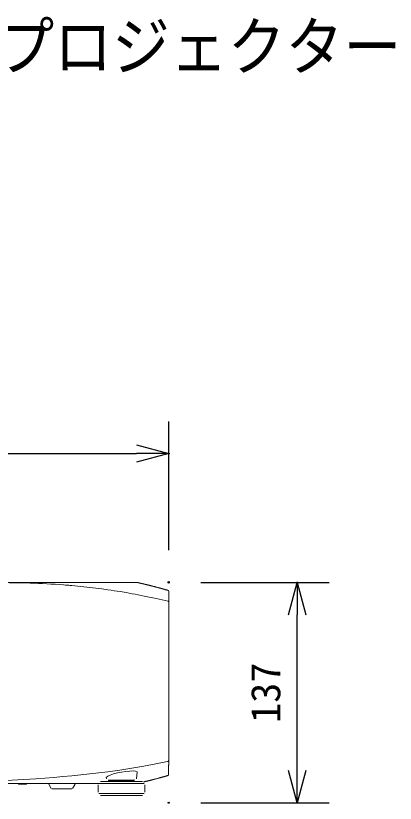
# Model space of a CAD drawing. Units: millimetres, scale not verified. Extents: x -63 to 62, y -57 to 57.
# Drawn here: x -16.32 to 7.31, y 7.75 to 56.75 of the extents above; entities that cross this region are included whole.
import ezdxf
from ezdxf.enums import TextEntityAlignment as Align

# ---------------------------------------------------------------- set-up
doc = ezdxf.new("R2010")
doc.units = ezdxf.units.MM
doc.header["$LTSCALE"] = 0.125
doc.header["$PDMODE"] = 32
doc.header["$PDSIZE"] = 0.0625
for name, color, linetype in [('0-0_0', 7, 'Continuous'), ('0-1_DEFPOINTS', 7, 'Continuous'), ('0-3_MOJI1', 7, 'Continuous'), ('0-5_SUNPO', 7, 'Continuous')]:
    doc.layers.add(name, color=color, linetype=linetype)
doc.layers.add('0-4_GAIKEI', color=1, linetype='Continuous', lineweight=18)
doc.styles.add('ＭＳ ゴシック', font='')
doc.styles.get('ＭＳ ゴシック').set_extended_font_data('MS Gothic')

# ---------------------------------------------------------------- blocks, each defined once
blk = doc.blocks.new('_OPEN30')
at = {"layer": '0-0_0'}
blk.add_line((0, 0), (-1, 0), dxfattribs=at)
blk.add_lwpolyline([(-1, 0.26795), (0, 0), (-1, -0.26795)], dxfattribs=at)
blk = doc.blocks.new('D6')
at = {"layer": '0-1_DEFPOINTS'}
for p in [(-10.1261, 20.0255), (-2.1261, 20.0255), (-10.1261, 6.3255)]:
    blk.add_point(p, dxfattribs=at)
at = {"layer": '0-5_SUNPO'}
for p, q in [((-8.1261, 20.0255), (-0.1261, 20.0255)), ((-2.1261, 8.3255), (-2.1261, 18.0255)), ((-8.1261, 6.3255), (-0.1261, 6.3255))]:
    blk.add_line(p, q, dxfattribs=at)
at = {"layer": '0-5_SUNPO', "xscale": 2, "yscale": 2}
for p, rotation in [((-2.1261, 20.0255), 90), ((-2.1261, 6.3255), 270)]:
    blk.add_blockref('_OPEN30', p, dxfattribs=dict(at, rotation=rotation))
at = {"layer": '0-5_SUNPO', "style": 'ＭＳ ゴシック'}
blk.add_text('137', height=1.833, rotation=90, dxfattribs=at).set_placement((-2.6261, 11.3005), align=Align.BOTTOM_LEFT)
blk = doc.blocks.new('D5')
at = {"layer": '0-1_DEFPOINTS'}
for p in [(-10.1261, 28.0493), (-10.1261, 20.0493)]:
    blk.add_point(p, dxfattribs=at)
at = {"layer": '0-5_SUNPO'}
for p, q in [((-10.1261, 22.0493), (-10.1261, 30.0493)), ((-53.6201, 28.0493), (-12.1261, 28.0493))]:
    blk.add_line(p, q, dxfattribs=at)
at = {"layer": '0-5_SUNPO', "xscale": 2, "yscale": 2}
blk.add_blockref('_OPEN30', (-10.1261, 28.0493), dxfattribs=at)

msp = doc.modelspace()

# ---------------------------------------------------------------- linework, layer by layer
at = {"layer": '0-4_GAIKEI', "color": 7}
for p, q in [((-8.7391, 21.4843), (-8.7469, 21.486)), ((-6.8476, 9.4746), (-6.8819, 9.4651)), ((-6.8476, 9.4746), (-6.8819, 9.4651)), ((-31.9471, 8.9863), (-11.1586, 8.9863))]:
    msp.add_line(p, q, dxfattribs=at)
at = {"layer": '0-4_GAIKEI'}
for p, q in [((-10.6823, 9.3604), (-10.6744, 9.2702)), ((-10.6823, 9.3604), (-10.6744, 9.2702)), ((-8.7989, 9.2702), (-8.7608, 9.706)), ((-8.7989, 9.2702), (-8.7608, 9.706)), ((-16.1505, 8.9863), (-16.1445, 8.9463)), ((-16.1505, 8.9863), (-16.1445, 8.9463)), ((-15.8944, 8.9463), (-16.1445, 8.9463)), ((-15.8944, 8.9463), (-16.1445, 8.9463)), ((-15.8944, 8.9863), (-15.8944, 8.9463)), ((-15.8944, 8.9863), (-15.8944, 8.9463)), ((-15.6453, 8.949), (-15.8944, 8.9463)), ((-15.6392, 8.9889), (-15.6453, 8.949)), ((-14.2631, 8.9388), (-14.1101, 8.674)), ((-14.2631, 8.9388), (-14.1101, 8.674)), ((-12.7816, 8.674), (-12.6285, 8.9388)), ((-12.7816, 8.674), (-12.6285, 8.9388)), ((-11.1863, 8.8996), (-11.1863, 8.4477)), ((-10.4965, 9.1317), (-10.4965, 9.1224)), ((-10.4965, 9.1317), (-10.4965, 9.1224)), ((-10.4922, 9.1324), (-10.4866, 9.1333)), ((-10.4922, 9.1324), (-10.4866, 9.1333)), ((-10.4922, 9.1324), (-10.4922, 9.1322)), ((-10.4922, 9.1324), (-10.4922, 9.1322)), ((-8.9869, 9.1226), (-8.9869, 9.1481)), ((-8.432, 9.1129), (-8.9869, 9.1226)), ((-8.287, 8.4477), (-8.287, 8.8996)), ((-13.8047, 8.649), (-13.8047, 8.639)), ((-13.0868, 8.639), (-13.0868, 8.649))]:
    msp.add_line(p, q, dxfattribs=at)
at = {"layer": '0-4_GAIKEI', "color": 7}
for points in [[(-20.522, 21.4833), (-19.0514, 21.4833), (-17.6048, 21.4833), (-16.182, 21.4833)], [(-16.182, 21.4833), (-15.4139, 21.486), (-14.6775, 21.486), (-13.9738, 21.486), (-13.3817, 21.486), (-12.8274, 21.486)], [(-12.8274, 21.486), (-12.4688, 21.486), (-12.1282, 21.486), (-11.5099, 21.486), (-10.9528, 21.486), (-10.4544, 21.486), (-10.0247, 21.486), (-9.6662, 21.486), (-9.381, 21.486), (-9.1731, 21.486), (-9.0396, 21.486), (-8.8449, 21.486), (-8.7541, 21.486), (-8.7487, 21.486), (-8.7469, 21.486)], [(-8.5284, 21.4354), (-8.5353, 21.437), (-8.5416, 21.4383), (-8.5483, 21.4401), (-8.5547, 21.4414), (-8.5636, 21.4435), (-8.572, 21.4454), (-8.5806, 21.4475), (-8.5888, 21.4494), (-8.5972, 21.4512), (-8.6049, 21.453), (-8.613, 21.455), (-8.6206, 21.4568), (-8.6285, 21.4585), (-8.6361, 21.4602), (-8.6437, 21.4621), (-8.6509, 21.4638), (-8.6582, 21.4654), (-8.6652, 21.4669), (-8.6723, 21.4688), (-8.679, 21.4702), (-8.6857, 21.4717), (-8.6923, 21.4733), (-8.6985, 21.4747), (-8.7046, 21.4762), (-8.7107, 21.4776), (-8.7165, 21.479), (-8.7226, 21.4804), (-8.7282, 21.4816), (-8.7339, 21.4829), (-8.7393, 21.4843)], [(-8.3217, 21.3872), (-8.3314, 21.3896), (-8.3366, 21.3908), (-8.3416, 21.3918), (-8.347, 21.393), (-8.3522, 21.3942), (-8.3575, 21.3958), (-8.363, 21.397), (-8.3684, 21.3982), (-8.3739, 21.3994), (-8.379, 21.4006), (-8.3842, 21.4018), (-8.3887, 21.403), (-8.3931, 21.4041), (-8.3956, 21.4046), (-8.3979, 21.4051), (-8.4002, 21.4056), (-8.4025, 21.4061), (-8.4054, 21.4068), (-8.4083, 21.4075), (-8.4118, 21.4084), (-8.4153, 21.4091), (-8.4196, 21.4103), (-8.4238, 21.4111), (-8.4284, 21.4122), (-8.433, 21.4134), (-8.4374, 21.4142), (-8.4418, 21.4153), (-8.4462, 21.4163), (-8.4505, 21.4175), (-8.4596, 21.4196), (-8.4686, 21.4216), (-8.4769, 21.4235), (-8.4853, 21.4256), (-8.4929, 21.4273), (-8.5007, 21.429), (-8.5077, 21.4306), (-8.5148, 21.4323), (-8.5217, 21.4339), (-8.5284, 21.4354)], [(-7.784, 21.2551), (-7.8035, 21.2601), (-7.823, 21.2651), (-7.8427, 21.2703), (-7.8625, 21.2751), (-7.8826, 21.2802), (-7.9027, 21.2854), (-7.9221, 21.2901), (-7.9413, 21.2951), (-7.9597, 21.2997), (-7.978, 21.3042), (-7.9951, 21.3085), (-8.012, 21.3126), (-8.0281, 21.3166), (-8.0441, 21.3204), (-8.0593, 21.3242), (-8.0743, 21.3278), (-8.0884, 21.3314), (-8.1025, 21.3347), (-8.1173, 21.3384), (-8.1321, 21.3419), (-8.1457, 21.3453), (-8.1593, 21.3484), (-8.1717, 21.3515), (-8.1838, 21.3545), (-8.1951, 21.357), (-8.2058, 21.3598), (-8.2156, 21.362), (-8.2247, 21.3641), (-8.2331, 21.3663), (-8.2413, 21.3682), (-8.2496, 21.3701), (-8.2577, 21.372), (-8.2664, 21.3743), (-8.275, 21.3762), (-8.2841, 21.3782), (-8.293, 21.3805), (-8.3025, 21.3827), (-8.3118, 21.3849), (-8.3217, 21.3872)], [(-7.2564, 21.1144), (-7.2576, 21.1147), (-7.2588, 21.1151), (-7.2603, 21.1154), (-7.2612, 21.1159), (-7.2622, 21.1161), (-7.2637, 21.1166), (-7.265, 21.117), (-7.2666, 21.1173), (-7.2682, 21.1178), (-7.2726, 21.119), (-7.277, 21.1203), (-7.2829, 21.1216), (-7.2886, 21.1234), (-7.2957, 21.1252), (-7.3027, 21.1271), (-7.3111, 21.1294), (-7.3195, 21.132), (-7.3292, 21.1345), (-7.3389, 21.1371), (-7.3498, 21.1402), (-7.361, 21.1432), (-7.3731, 21.1466), (-7.3855, 21.1499), (-7.3991, 21.1535), (-7.4126, 21.1571), (-7.4264, 21.1609), (-7.4403, 21.1647), (-7.4545, 21.1685), (-7.4687, 21.1723), (-7.4978, 21.18), (-7.5272, 21.1879), (-7.5575, 21.1959), (-7.5879, 21.2041), (-7.6193, 21.2124), (-7.6511, 21.2207), (-7.6835, 21.2293), (-7.7165, 21.2377), (-7.7502, 21.2463), (-7.784, 21.2551)], [(-6.8339, 20.9964), (-6.837, 20.9969), (-6.8406, 20.9978), (-6.8608, 21.0037), (-6.8811, 21.0095), (-6.9004, 21.0149), (-6.9196, 21.0202), (-6.9377, 21.0254), (-6.9559, 21.0305), (-6.973, 21.0355), (-6.9901, 21.0402), (-7.0062, 21.0448), (-7.0224, 21.0493), (-7.0374, 21.0536), (-7.0525, 21.0579), (-7.0678, 21.062), (-7.0833, 21.0663), (-7.0975, 21.0703), (-7.1116, 21.0743), (-7.1245, 21.0779), (-7.1373, 21.0815), (-7.149, 21.0846), (-7.1607, 21.088), (-7.1708, 21.0908), (-7.1813, 21.0936), (-7.1899, 21.0961), (-7.1986, 21.0986), (-7.2061, 21.1006), (-7.2137, 21.1027), (-7.2201, 21.1044), (-7.2264, 21.1061), (-7.2317, 21.1077), (-7.237, 21.1092), (-7.241, 21.1103), (-7.2453, 21.1115), (-7.2482, 21.1123), (-7.2514, 21.113), (-7.2532, 21.1135), (-7.255, 21.1141), (-7.2564, 21.1144)], [(-6.8339, 20.9964), (-6.8074, 20.9785), (-6.7974, 20.9484)], [(-6.7974, 20.9484), (-6.7974, 19.9137), (-6.7974, 19.761), (-6.7974, 19.5617), (-6.7974, 19.321), (-6.7974, 19.0464), (-6.7974, 18.7433), (-6.7974, 18.5811), (-6.7974, 18.4142), (-6.7974, 18.246), (-6.7974, 18.0767), (-6.7974, 17.3897), (-6.7974, 16.6868), (-6.7974, 15.9671), (-6.7974, 15.2376)], [(-6.7974, 15.2376), (-6.7974, 13.8313), (-6.7974, 12.4692), (-6.7974, 12.3034), (-6.7974, 12.1393), (-6.7974, 11.9762), (-6.7974, 11.8165), (-6.7974, 11.5129), (-6.7974, 11.235), (-6.7974, 10.9179), (-6.7974, 10.6675), (-6.7974, 10.4881)], [(-6.7974, 10.91), (-6.7974, 10.8716), (-6.7974, 10.8334), (-6.7974, 10.796), (-6.7974, 10.7584), (-6.7974, 10.5483), (-6.7974, 10.3382)], [(-6.7974, 10.91), (-6.7974, 10.8716), (-6.7974, 10.8334), (-6.7974, 10.796), (-6.7974, 10.7584), (-6.7974, 10.5483), (-6.7974, 10.3382)], [(-6.7974, 10.3382), (-6.7976, 10.2973), (-6.7977, 10.2613), (-6.7979, 10.2452), (-6.7979, 10.2304), (-6.7981, 10.2168), (-6.7981, 10.2041), (-6.7982, 10.1922), (-6.7982, 10.1805), (-6.7984, 10.1691), (-6.7984, 10.1578), (-6.7986, 10.1359), (-6.7988, 10.1149)], [(-6.7974, 10.3382), (-6.7976, 10.2973), (-6.7977, 10.2613), (-6.7979, 10.2452), (-6.7979, 10.2304), (-6.7981, 10.2168), (-6.7981, 10.2041), (-6.7982, 10.1922), (-6.7982, 10.1805), (-6.7984, 10.1691), (-6.7984, 10.1578), (-6.7986, 10.1359), (-6.7988, 10.1149)], [(-6.7988, 10.1149), (-6.7995, 10.0326), (-6.8003, 9.9651), (-6.8011, 9.9041), (-6.8018, 9.8467), (-6.805, 9.6649)], [(-6.7988, 10.1149), (-6.7995, 10.0326), (-6.8003, 9.9651), (-6.8011, 9.9041), (-6.8018, 9.8467), (-6.805, 9.6649)], [(-7.8232, 9.2097), (-7.8085, 9.2135), (-7.7941, 9.2171), (-7.7794, 9.2209), (-7.7651, 9.2245), (-7.7505, 9.2285), (-7.7362, 9.2319), (-7.7217, 9.2359), (-7.7077, 9.2395), (-7.6932, 9.2433), (-7.679, 9.2469), (-7.6504, 9.2543), (-7.6216, 9.2619), (-7.5922, 9.2697), (-7.5627, 9.2774), (-7.5241, 9.2879), (-7.4856, 9.2981), (-7.4458, 9.3089), (-7.4061, 9.3196), (-7.3955, 9.3224), (-7.385, 9.3253), (-7.3742, 9.3282), (-7.3636, 9.3311), (-7.3529, 9.3341), (-7.3419, 9.337), (-7.3313, 9.3399), (-7.3207, 9.3427), (-7.3116, 9.3454), (-7.3022, 9.3478), (-7.2945, 9.3499), (-7.2867, 9.3521), (-7.2812, 9.3537), (-7.2758, 9.3551), (-7.2714, 9.3563), (-7.2672, 9.3575), (-7.2638, 9.3583), (-7.2605, 9.3592), (-7.2583, 9.3601), (-7.2561, 9.3606), (-7.2553, 9.3609)], [(-7.8232, 9.2097), (-7.8085, 9.2135), (-7.7941, 9.2171), (-7.7794, 9.2209), (-7.7651, 9.2245), (-7.7505, 9.2285), (-7.7362, 9.2319), (-7.7217, 9.2359), (-7.7077, 9.2395), (-7.6932, 9.2433), (-7.679, 9.2469), (-7.6504, 9.2543), (-7.6216, 9.2619), (-7.5922, 9.2697), (-7.5627, 9.2774), (-7.5241, 9.2879), (-7.4856, 9.2981), (-7.4458, 9.3089), (-7.4061, 9.3196), (-7.3955, 9.3224), (-7.385, 9.3253), (-7.3742, 9.3282), (-7.3636, 9.3311), (-7.3529, 9.3341), (-7.3419, 9.337), (-7.3313, 9.3399), (-7.3207, 9.3427), (-7.3116, 9.3454), (-7.3022, 9.3478), (-7.2945, 9.3499), (-7.2867, 9.3521), (-7.2812, 9.3537), (-7.2758, 9.3551), (-7.2714, 9.3563), (-7.2672, 9.3575), (-7.2638, 9.3583), (-7.2605, 9.3592), (-7.2583, 9.3601), (-7.2561, 9.3606), (-7.2553, 9.3609)], [(-7.2553, 9.3609), (-7.2544, 9.3611), (-7.2531, 9.3614), (-7.2514, 9.3618), (-7.2492, 9.3625), (-7.247, 9.363), (-7.244, 9.3639), (-7.2408, 9.3647), (-7.2371, 9.3657), (-7.2334, 9.367), (-7.2289, 9.3682), (-7.2243, 9.3694), (-7.219, 9.3707), (-7.2135, 9.3723), (-7.2075, 9.374), (-7.2014, 9.3757), (-7.1925, 9.3781), (-7.1836, 9.3806), (-7.1733, 9.3835), (-7.1633, 9.3862), (-7.1518, 9.3895), (-7.1403, 9.3926), (-7.1277, 9.3962), (-7.1149, 9.3997), (-7.101, 9.4036), (-7.0871, 9.4074), (-7.0719, 9.4119), (-7.0567, 9.416), (-7.0404, 9.4207), (-7.0238, 9.4252), (-7.0077, 9.4298), (-6.9916, 9.4345), (-6.9744, 9.4391), (-6.9571, 9.4441), (-6.9389, 9.4493), (-6.9206, 9.4543), (-6.9014, 9.4598), (-6.882, 9.4653), (-6.8645, 9.4703), (-6.8469, 9.4751)], [(-7.2553, 9.3609), (-7.2544, 9.3611), (-7.2531, 9.3614), (-7.2514, 9.3618), (-7.2492, 9.3625), (-7.247, 9.363), (-7.244, 9.3639), (-7.2408, 9.3647), (-7.2371, 9.3657), (-7.2334, 9.367), (-7.2289, 9.3682), (-7.2243, 9.3694), (-7.219, 9.3707), (-7.2135, 9.3723), (-7.2075, 9.374), (-7.2014, 9.3757), (-7.1925, 9.3781), (-7.1836, 9.3806), (-7.1733, 9.3835), (-7.1633, 9.3862), (-7.1518, 9.3895), (-7.1403, 9.3926), (-7.1277, 9.3962), (-7.1149, 9.3997), (-7.101, 9.4036), (-7.0871, 9.4074), (-7.0719, 9.4119), (-7.0567, 9.416), (-7.0404, 9.4207), (-7.0238, 9.4252), (-7.0077, 9.4298), (-6.9916, 9.4345), (-6.9744, 9.4391), (-6.9571, 9.4441), (-6.9389, 9.4493), (-6.9206, 9.4543), (-6.9014, 9.4598), (-6.882, 9.4653), (-6.8645, 9.4703), (-6.8469, 9.4751)], [(-6.8472, 9.4748), (-6.8466, 9.4749), (-6.8437, 9.4758), (-6.8411, 9.477), (-6.8386, 9.4782), (-6.8361, 9.4794), (-6.8341, 9.4808), (-6.8321, 9.482), (-6.8302, 9.4834), (-6.8284, 9.4849), (-6.8268, 9.4865), (-6.8254, 9.4878), (-6.824, 9.4892), (-6.8228, 9.4906), (-6.8215, 9.4922), (-6.8205, 9.4935), (-6.8196, 9.4949), (-6.8187, 9.4963), (-6.8178, 9.4975), (-6.8171, 9.499), (-6.8162, 9.5002), (-6.8157, 9.5015), (-6.8152, 9.5028), (-6.8146, 9.5039), (-6.8141, 9.5052), (-6.8136, 9.5064), (-6.8132, 9.5077), (-6.8129, 9.5087), (-6.8125, 9.5099), (-6.8122, 9.5109), (-6.812, 9.512), (-6.8117, 9.513), (-6.8115, 9.5144), (-6.8113, 9.5154), (-6.8109, 9.5166), (-6.8107, 9.5178), (-6.8106, 9.5192), (-6.8104, 9.5206), (-6.81, 9.5228), (-6.8099, 9.5249)], [(-6.8472, 9.4748), (-6.8466, 9.4749), (-6.8437, 9.4758), (-6.8411, 9.477), (-6.8386, 9.4782), (-6.8361, 9.4794), (-6.8341, 9.4808), (-6.8321, 9.482), (-6.8302, 9.4834), (-6.8284, 9.4849), (-6.8268, 9.4865), (-6.8254, 9.4878), (-6.824, 9.4892), (-6.8228, 9.4906), (-6.8215, 9.4922), (-6.8205, 9.4935), (-6.8196, 9.4949), (-6.8187, 9.4963), (-6.8178, 9.4975), (-6.8171, 9.499), (-6.8162, 9.5002), (-6.8157, 9.5015), (-6.8152, 9.5028), (-6.8146, 9.5039), (-6.8141, 9.5052), (-6.8136, 9.5064), (-6.8132, 9.5077), (-6.8129, 9.5087), (-6.8125, 9.5099), (-6.8122, 9.5109), (-6.812, 9.512), (-6.8117, 9.513), (-6.8115, 9.5144), (-6.8113, 9.5154), (-6.8109, 9.5166), (-6.8107, 9.5178), (-6.8106, 9.5192), (-6.8104, 9.5206), (-6.81, 9.5228), (-6.8099, 9.5249)], [(-6.8099, 9.5249), (-6.8097, 9.5276), (-6.8094, 9.5306), (-6.8092, 9.5333), (-6.809, 9.5366), (-6.8088, 9.5397), (-6.8087, 9.5428), (-6.8085, 9.5466), (-6.8083, 9.5505), (-6.8081, 9.5545), (-6.808, 9.559), (-6.8078, 9.5633), (-6.8075, 9.5679), (-6.8074, 9.5728), (-6.8072, 9.5777), (-6.807, 9.5829), (-6.8069, 9.5884), (-6.8067, 9.5938), (-6.8065, 9.5996), (-6.8063, 9.6056), (-6.8062, 9.612), (-6.806, 9.6184), (-6.8058, 9.6249), (-6.8057, 9.6318), (-6.8055, 9.6389), (-6.8053, 9.6461), (-6.8051, 9.6535), (-6.805, 9.6585), (-6.805, 9.664)], [(-6.8099, 9.5249), (-6.8097, 9.5276), (-6.8094, 9.5306), (-6.8092, 9.5333), (-6.809, 9.5366), (-6.8088, 9.5397), (-6.8087, 9.5428), (-6.8085, 9.5466), (-6.8083, 9.5505), (-6.8081, 9.5545), (-6.808, 9.559), (-6.8078, 9.5633), (-6.8075, 9.5679), (-6.8074, 9.5728), (-6.8072, 9.5777), (-6.807, 9.5829), (-6.8069, 9.5884), (-6.8067, 9.5938), (-6.8065, 9.5996), (-6.8063, 9.6056), (-6.8062, 9.612), (-6.806, 9.6184), (-6.8058, 9.6249), (-6.8057, 9.6318), (-6.8055, 9.6389), (-6.8053, 9.6461), (-6.8051, 9.6535), (-6.805, 9.6585), (-6.805, 9.664)], [(-8.3589, 9.0788), (-8.3556, 9.0797), (-8.3475, 9.0818), (-8.3396, 9.0837), (-8.3316, 9.0854), (-8.3236, 9.0874), (-8.3154, 9.0893), (-8.3071, 9.0912), (-8.2969, 9.0935), (-8.2864, 9.0962), (-8.2753, 9.0986), (-8.2639, 9.1014), (-8.2517, 9.1043), (-8.2393, 9.1073), (-8.2263, 9.1105), (-8.2129, 9.1136), (-8.1988, 9.1171), (-8.1845, 9.1203), (-8.1695, 9.124), (-8.1542, 9.1277), (-8.1383, 9.1315), (-8.1221, 9.1355), (-8.1054, 9.1396), (-8.0884, 9.1436), (-8.0717, 9.1477), (-8.0547, 9.1519), (-8.0379, 9.156), (-8.0212, 9.1601), (-8.0046, 9.1643), (-7.9879, 9.1684), (-7.9713, 9.1725), (-7.9546, 9.1767), (-7.9381, 9.1808), (-7.9216, 9.1849), (-7.905, 9.1891), (-7.8886, 9.1932), (-7.8722, 9.1973), (-7.8558, 9.2015), (-7.8394, 9.2058), (-7.8232, 9.2097)], [(-8.3589, 9.0788), (-8.3556, 9.0797), (-8.3475, 9.0818), (-8.3396, 9.0837), (-8.3316, 9.0854), (-8.3236, 9.0874), (-8.3154, 9.0893), (-8.3071, 9.0912), (-8.2969, 9.0935), (-8.2864, 9.0962), (-8.2753, 9.0986), (-8.2639, 9.1014), (-8.2517, 9.1043), (-8.2393, 9.1073), (-8.2263, 9.1105), (-8.2129, 9.1136), (-8.1988, 9.1171), (-8.1845, 9.1203), (-8.1695, 9.124), (-8.1542, 9.1277), (-8.1383, 9.1315), (-8.1221, 9.1355), (-8.1054, 9.1396), (-8.0884, 9.1436), (-8.0717, 9.1477), (-8.0547, 9.1519), (-8.0379, 9.156), (-8.0212, 9.1601), (-8.0046, 9.1643), (-7.9879, 9.1684), (-7.9713, 9.1725), (-7.9546, 9.1767), (-7.9381, 9.1808), (-7.9216, 9.1849), (-7.905, 9.1891), (-7.8886, 9.1932), (-7.8722, 9.1973), (-7.8558, 9.2015), (-7.8394, 9.2058), (-7.8232, 9.2097)]]:
    msp.add_lwpolyline(points, dxfattribs=at)
at = {"layer": '0-4_GAIKEI'}
for points in [[(-16.9678, 21.4833), (-16.7127, 21.4734), (-16.4568, 21.4715), (-16.3287, 21.4701), (-16.2005, 21.4685), (-16.0721, 21.4665), (-15.9436, 21.4637), (-15.687, 21.4599), (-15.429, 21.4514), (-15.1707, 21.4416), (-14.9118, 21.4304), (-14.6526, 21.4182), (-14.393, 21.4048), (-14.1329, 21.3901), (-13.8725, 21.3744), (-13.6116, 21.3574), (-13.3504, 21.3388), (-13.2198, 21.3286), (-13.0891, 21.3181), (-13.0236, 21.3126), (-12.9584, 21.3071), (-12.893, 21.3012), (-12.8276, 21.2954)], [(-12.8276, 21.2952), (-12.453, 21.2594), (-12.0781, 21.2203), (-11.7028, 21.1779), (-11.3274, 21.1325), (-10.952, 21.0836), (-10.5765, 21.0312), (-10.3887, 21.0038), (-10.2009, 20.9756), (-10.0131, 20.9465), (-9.8254, 20.9165), (-9.4503, 20.854), (-9.0754, 20.7879), (-8.888, 20.7534), (-8.7009, 20.7183), (-8.5136, 20.6823), (-8.3265, 20.6451), (-7.58, 20.4886), (-6.8358, 20.3181)], [(-6.8358, 20.3181), (-6.8279, 20.3157), (-6.8205, 20.3117), (-6.8137, 20.3065), (-6.8081, 20.3005), (-6.8035, 20.2935), (-6.8001, 20.2859), (-6.7981, 20.2776), (-6.7974, 20.2693)], [(-6.8363, 10.3496), (-6.8519, 10.3463), (-6.8674, 10.3427), (-7.6063, 10.1951), (-8.3475, 10.0589), (-9.0906, 9.9337), (-9.8353, 9.8188), (-10.5816, 9.7145), (-11.3291, 9.6199), (-12.0777, 9.5349), (-12.8274, 9.4593)], [(-6.7974, 10.4881), (-6.7974, 10.4349), (-6.7974, 10.4025), (-6.8001, 10.387), (-6.806, 10.3718), (-6.8115, 10.3641), (-6.8187, 10.3574), (-6.8267, 10.3534), (-6.8351, 10.3498)], [(-12.8276, 9.4593), (-13.3862, 9.4067), (-13.9452, 9.3573), (-14.5048, 9.3131), (-15.0647, 9.2738), (-16.1847, 9.2067), (-17.3059, 9.1531), (-18.4273, 9.1046), (-19.5491, 9.0665), (-20.6711, 9.0458), (-21.7936, 9.0408)], [(-8.7608, 9.706), (-8.8609, 9.7527), (-9.013, 9.7625), (-9.2209, 9.7575), (-9.4682, 9.7346), (-9.7319, 9.6943), (-9.9933, 9.6394), (-10.2325, 9.5752), (-10.4322, 9.5089), (-10.5805, 9.446), (-10.6823, 9.3604)], [(-8.7608, 9.706), (-8.8609, 9.7527), (-9.013, 9.7625), (-9.2209, 9.7575), (-9.4682, 9.7346), (-9.7319, 9.6943), (-9.9933, 9.6394), (-10.2325, 9.5752), (-10.4322, 9.5089), (-10.5805, 9.446), (-10.6823, 9.3604)], [(-15.6392, 8.9889), (-15.6453, 8.949), (-15.8944, 8.9463)], [(-11.1563, 8.9895), (-11.0868, 8.9895), (-10.8852, 8.9895), (-10.5712, 8.9895), (-10.1753, 8.9895), (-9.7367, 8.9895), (-9.2979, 8.9895), (-8.9023, 8.9895), (-8.5882, 8.9895), (-8.3864, 8.9895), (-8.3169, 8.9895)], [(-10.4866, 9.1481), (-10.4866, 9.1226), (-11.0415, 9.1129)], [(-11.0415, 9.1129), (-10.9777, 9.1129), (-10.7923, 9.1129), (-10.5036, 9.1129), (-10.1399, 9.1129), (-9.7367, 9.1129), (-9.3334, 9.1129), (-8.9698, 9.1129), (-8.6811, 9.1129), (-8.4958, 9.1129), (-8.432, 9.1129)], [(-8.8986, 9.1789), (-8.9622, 9.1789), (-9.144, 9.1789), (-9.4159, 9.1789), (-9.7367, 9.1789), (-10.0573, 9.1789), (-10.3292, 9.1789), (-10.5111, 9.1789), (-10.5749, 9.1789)], [(-8.8986, 9.1789), (-8.9622, 9.1789), (-9.144, 9.1789), (-9.4159, 9.1789), (-9.7367, 9.1789), (-10.0573, 9.1789), (-10.3292, 9.1789), (-10.5111, 9.1789), (-10.5749, 9.1789)], [(-10.5608, 9.1212), (-10.5307, 9.126), (-10.5114, 9.1291), (-10.4922, 9.1324)], [(-10.5608, 9.1212), (-10.5307, 9.126), (-10.5114, 9.1291), (-10.4922, 9.1324)], [(-10.4866, 9.1226), (-10.4294, 9.1226), (-10.2668, 9.1226), (-10.0237, 9.1226), (-9.7367, 9.1226), (-9.4497, 9.1226), (-9.2064, 9.1226), (-9.0438, 9.1226), (-8.9869, 9.1226)], [(-10.4619, 9.173), (-10.4067, 9.173), (-10.2495, 9.173), (-10.0143, 9.173), (-9.7367, 9.173), (-9.4591, 9.173), (-9.2239, 9.173), (-9.0666, 9.173), (-9.0114, 9.173)], [(-12.8247, 8.649), (-12.908, 8.649), (-13.1353, 8.649), (-13.4458, 8.649), (-13.7562, 8.649), (-13.9836, 8.649), (-14.0667, 8.649)], [(-12.8247, 8.649), (-12.908, 8.649), (-13.1353, 8.649), (-13.4458, 8.649), (-13.7562, 8.649), (-13.9836, 8.649), (-14.0667, 8.649)], [(-13.8047, 8.639), (-13.7361, 8.639), (-13.5568, 8.639), (-13.3349, 8.639), (-13.1554, 8.639), (-13.0868, 8.639)], [(-11.1563, 8.3576), (-11.0868, 8.3576), (-10.8852, 8.3576), (-10.5712, 8.3576), (-10.1753, 8.3576), (-9.7367, 8.3576), (-9.2979, 8.3576), (-8.9023, 8.3576), (-8.5882, 8.3576), (-8.3864, 8.3576), (-8.3169, 8.3576)], [(-11.0401, 8.236), (-10.9763, 8.236), (-10.7911, 8.236), (-10.5028, 8.236), (-10.1395, 8.236), (-9.7367, 8.236), (-9.3339, 8.236), (-8.9705, 8.236), (-8.6822, 8.236), (-8.497, 8.236), (-8.4333, 8.236)]]:
    msp.add_lwpolyline(points, dxfattribs=at)

# ---------------------------------------------------------------- block references
at = {"layer": '0-5_SUNPO'}
for name in ['D5', 'D6']:
    msp.add_blockref(name, (3.3288, 1.4578), dxfattribs=at)

# ---------------------------------------------------------------- texts
at = {"layer": '0-3_MOJI1', "style": 'ＭＳ ゴシック', "width": 0.9}
msp.add_text('ＤＬＰ方式プロジェクター', height=2.933, dxfattribs=at).set_placement((-35.5275, 52.4942), align=Align.BOTTOM_LEFT)

doc.saveas('drawing.dxf')
